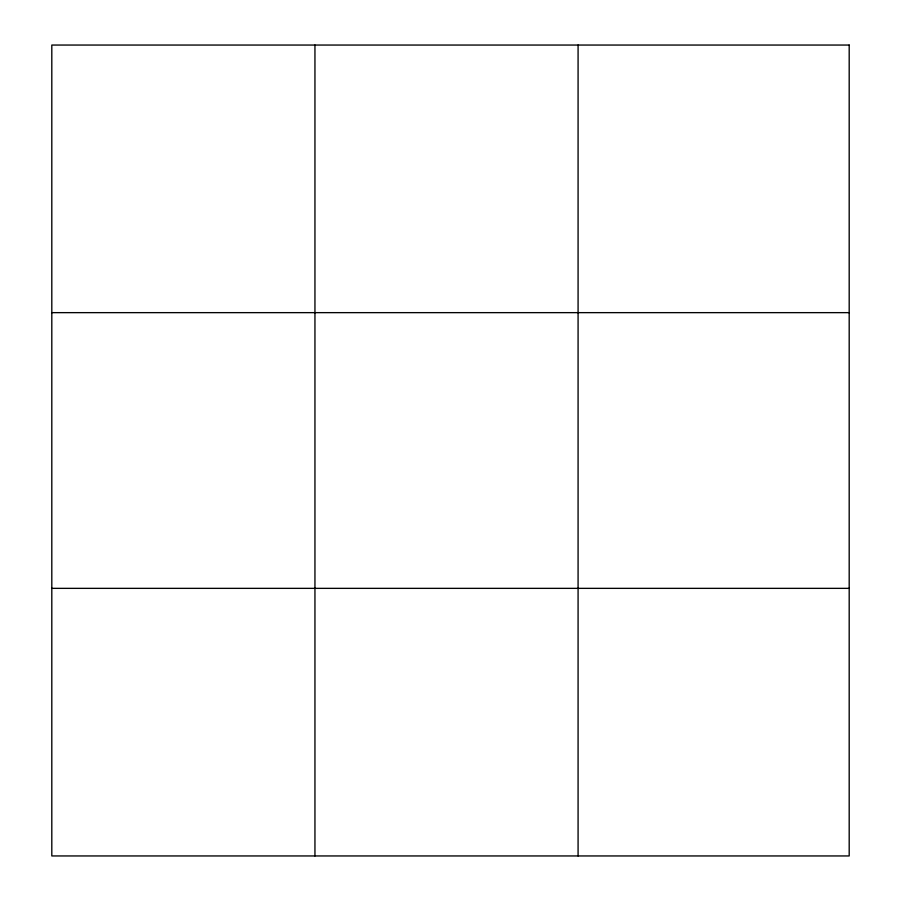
<?xml version="1.0" encoding="UTF-8"?>
<svg xmlns="http://www.w3.org/2000/svg" width="901" height="901" viewBox="0 0 901 901"><rect width="100%" height="100%" fill="white"/><g stroke="black" fill="none" stroke-linecap="round" stroke-linejoin="round"><path stroke-width="1.35" d="M314.945 855.95L314.945 45.05M578.082 855.95L578.082 45.05M51.807 312.647L849.192 312.647M51.807 588.353L849.192 588.353M849.192 45.05L849.192 855.95L51.807 855.95L51.807 45.05L849.192 45.05"/></g></svg>
